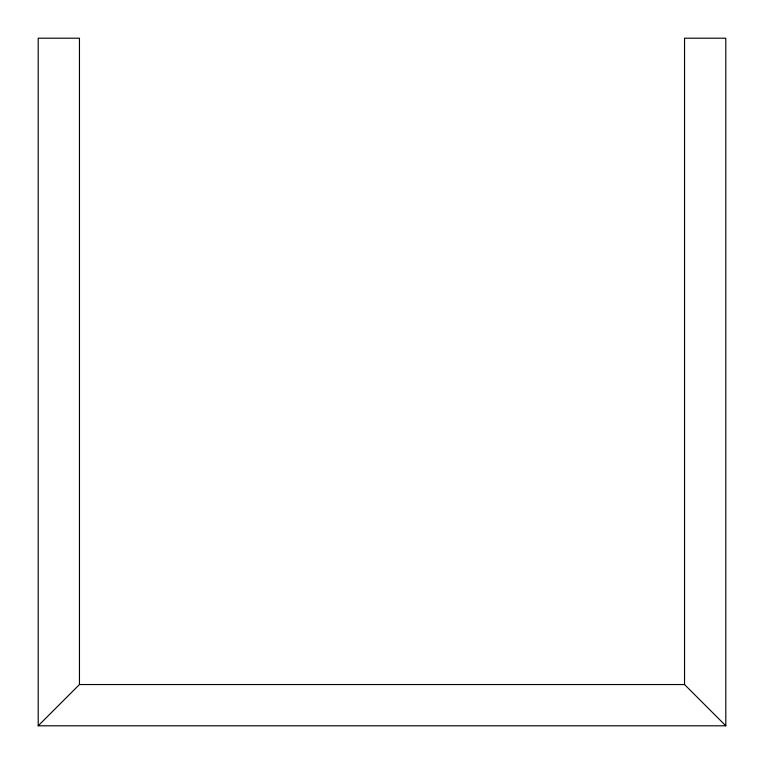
<?xml version="1.0" encoding="UTF-8"?>
<svg xmlns="http://www.w3.org/2000/svg" width="764" height="764" viewBox="0 0 764 764"><rect width="100%" height="100%" fill="white"/><g stroke="black" fill="none" stroke-linecap="round" stroke-linejoin="round"><path stroke-width="1.15" d="M38.2 725.8L79.456 684.544L79.456 38.2L38.2 38.2L38.2 725.8L725.8 725.8L725.8 38.2L684.544 38.2L684.544 684.544L725.8 725.8M79.456 684.544L684.544 684.544"/></g></svg>
